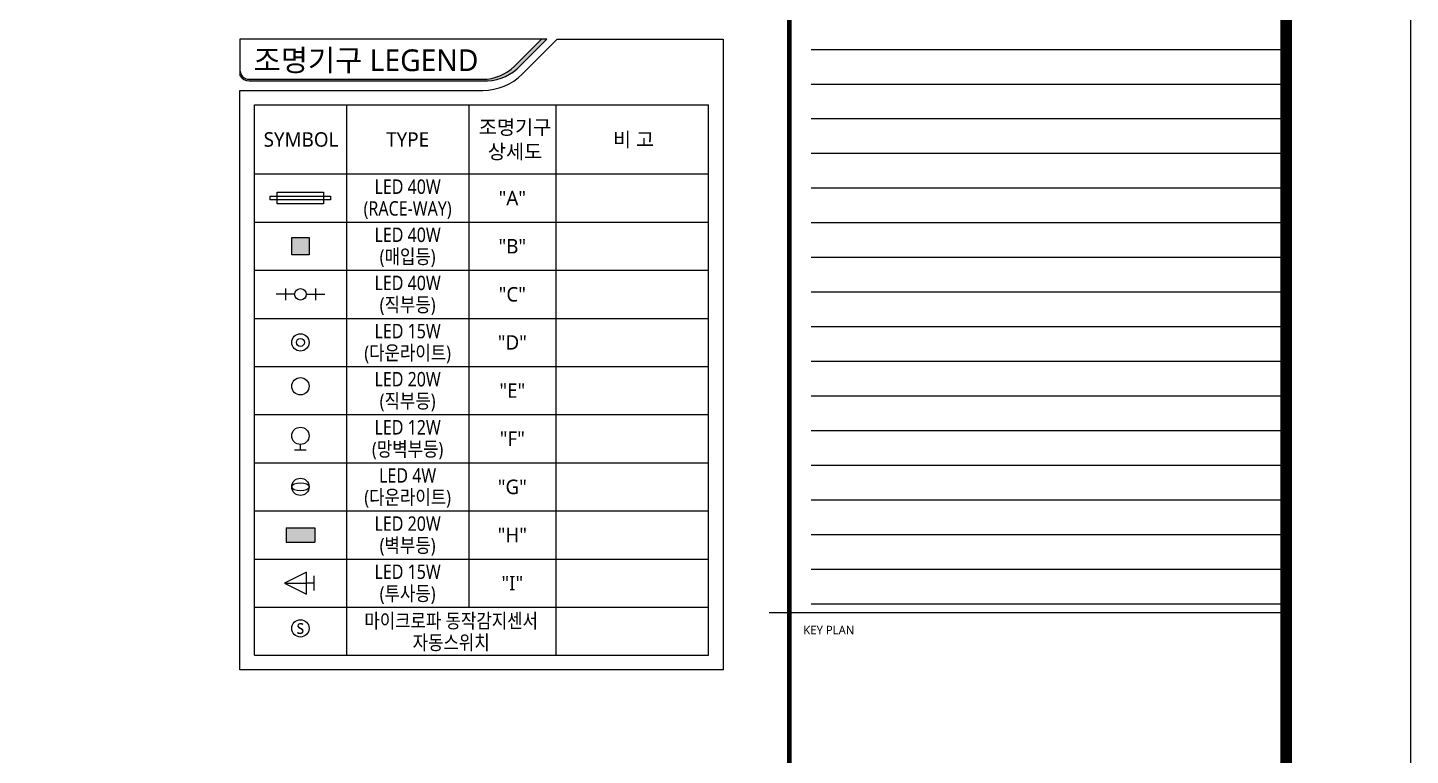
# Model space of a CAD drawing. Header units: millimetres. Extents: x -168200 to 504600, y -244718 to -125918.
# Drawn here: x -47878 to 0, y -190254 to -165055 of the extents above; entities that cross this region are included whole.
import ezdxf
from ezdxf.enums import TextEntityAlignment as Align

# ---------------------------------------------------------------- set-up
doc = ezdxf.new("R2010")
doc.units = ezdxf.units.MM
doc.set_wipeout_variables(frame=1)
doc.layers.get('Defpoints').update_dxf_attribs({"color": 167})
for name, color, linetype in [('arch', 8, 'Continuous'), ('IMAGE', 7, 'Continuous'), ('RACEWAY', 6, 'Continuous'), ('S', 4, 'Continuous'), ('sol254', 254, 'Continuous'), ('SYM', 3, 'Continuous'), ('symbol', 6, 'Continuous'), ('XR-FORM-EE$0$XR-SHEET-SHT', 5, 'Continuous'), ('실명', 9, 'Continuous')]:
    doc.layers.add(name, color=color, linetype=linetype)
doc.layers.add('XR-FORM-EE$0$XR-SHEET-TEMP', color=171, linetype='Continuous', plot=False)
doc.styles.add('GHS', font='malgun.ttf')
doc.styles.add('XR-FORM-EE$0$XR-SHEET$0$XREF-Form$0$맑은고딕', font='malgun.ttf')

# ---------------------------------------------------------------- blocks, each defined once
blk = doc.blocks.new('XR-FORM-EE', base_point=(461.0274117319104, 408.442780486535))
at = {"layer": 'Defpoints', "linetype": 'Continuous', "ltscale": 2}
for points in [[(147456.8961600438, 78911.14568511547), (163900.0000002012, 78911.14568511547)], [(147456.8961600438, 77711.14568511547), (163900.0000002012, 77711.14568511547)], [(147456.8961600438, 76511.14568511547), (163900.0000002012, 76511.14568511547)], [(147456.8961600438, 75311.14568511547), (163900.0000002012, 75311.14568511547)], [(147456.8961600438, 74111.14568511547), (163900.0000002012, 74111.14568511547)], [(147456.8961600438, 72911.14568511547), (163900.0000002012, 72911.14568511547)], [(147456.8961600438, 71711.14568511547), (163900.0000002012, 71711.14568511547)], [(147456.8961600438, 70511.14568511547), (163900.0000002012, 70511.14568511547)], [(147456.8961600438, 69311.14568511547), (163900.0000002012, 69311.14568511547)], [(147456.8961600438, 68111.14568511547), (163900.0000002012, 68111.14568511547)], [(147456.8961600438, 66911.14568511547), (163900.0000002012, 66911.14568511547)], [(147456.8961600438, 65711.14568511547), (163900.0000002012, 65711.14568511547)], [(147456.8961600438, 64511.14568511547), (163900.0000002012, 64511.14568511547)], [(147456.8961600438, 63311.14568511547), (163900.0000002012, 63311.14568511547)], [(147456.8961600438, 62111.14568511547), (163900.0000002012, 62111.14568511547)], [(147456.8961600438, 60911.14568511547), (163900.0000002012, 60911.14568511547)], [(147456.8961600438, 59711.14568511547), (163900.0000002012, 59711.14568511547)]]:
    blk.add_lwpolyline(points, dxfattribs=at)
at = {"layer": 'XR-FORM-EE$0$XR-SHEET-SHT', "color": 5}
blk.add_line((163900.0000002012, 59399.99999999999), (146700, 59399.99999999999), dxfattribs=at)
blk.add_lwpolyline([(0, 118800.0000000991), (168200, 118800.0000000991), (168200, 0), (0, 0)], close=True, dxfattribs=at)
at = {"layer": 'XR-FORM-EE$0$XR-SHEET-SHT', "color": 5, "const_width": 400.0000000001896}
blk.add_lwpolyline([(9300, 114600.0000000991), (163900.0000002012, 114600.0000000991), (163900.0000002012, 4200.000000098952), (9300, 4200.000000098952)], close=True, dxfattribs=at)
at = {"layer": 'XR-FORM-EE$0$XR-SHEET-SHT', "color": 5, "const_width": 160.0000000000759}
blk.add_lwpolyline([(146700, 114600.0000000991), (146700, 4200.000000098952)], dxfattribs=at)
at = {"layer": 'XR-FORM-EE$0$XR-SHEET-TEMP'}
blk.add_line((146700, 59399.99999999999), (146000.0000002012, 59399.99999999999), dxfattribs=at)
at = {"layer": 'XR-FORM-EE$0$XR-SHEET-SHT', "color": 7, "style": 'XR-FORM-EE$0$XR-SHEET$0$XREF-Form$0$맑은고딕'}
blk.add_text('KEY PLAN', height=300.0000000001423, dxfattribs=at).set_placement((147180.0000002012, 58799.99999999999), align=Align.MIDDLE_LEFT)
blk = doc.blocks.new('zw$1856')
at = {"layer": 'SYM'}
for radius in [360.4284054673196, 168.1999225514158]:
    blk.add_circle((0, 0), radius, dxfattribs=at)
blk = doc.blocks.new('zw$29C1')
blk.add_wipeout([(600.000000000002, 149.99999999998317), (600.0000000000015, -150.00000000001683), (-599.9999999999986, -150.000000000015), (-599.9999999999981, 149.999999999985)]).dxf.layer = 'SYM'
at = {"layer": 'SYM'}
blk.add_lwpolyline([(600, 149.9999999999854), (600, -150.0000000000146), (-600, -150.0000000000146), (-600, 149.9999999999854)], close=True, dxfattribs=at)
blk = doc.blocks.new('I8')
at = {"linetype": 'Continuous'}
blk.add_wipeout([(-629.9999999999999, 149.9999999999999), (630.000000000003, 149.9999999999999), (630.000000000003, -150), (-629.9999999999999, -150)], dxfattribs=at).dxf.layer = 'SYM'
at = {"layer": 'SYM', "linetype": 'Continuous'}
for p, q in [((-150, 0), (-630, 0)), ((-390, 149.9999999999999), (-390, -150)), ((150, 0), (630, 0)), ((390, 149.9999999999999), (390, -149.9999999999999))]:
    blk.add_line(p, q, dxfattribs=at)
blk.add_circle((0, 0), 150, dxfattribs=at)
blk = doc.blocks.new('aaa')
at = {"layer": 'SYM'}
blk.add_line((-150.0000000021537, -5.820766091346741e-11), (150.0000000021537, 5.820766091346741e-11), dxfattribs=at)
at = {"layer": 'SYM', "lineweight": -2}
for p, q in [((0, 0), (5.820766091346741e-11, -150.0000000000582)), ((-224.9999999999418, -150.0000000000582), (5.820766091346741e-11, -600.0000000000582)), ((225.0000000000582, -150.0000000000582), (-224.9999999999418, -150.0000000000582)), ((5.820766091346741e-11, -600.0000000000582), (225.0000000000582, -150.0000000000582)), ((5.823608262289781e-11, -600.0000000000582), (5.823608262289781e-11, -150.0000000000582))]:
    blk.add_line(p, q, dxfattribs=at)

msp = doc.modelspace()

# ---------------------------------------------------------------- hatches: boundary and pattern name
at = {"layer": 'IMAGE'}
msp.add_hatch(color=253, dxfattribs=at).paths.add_polyline_path([(-38926.20421568674, -182375.9465167838), (-38926.20421568674, -182869.928804232), (-37938.23964079013, -182869.928804232), (-37938.23964079013, -182375.9465167838)])
at = {"layer": 'sol254'}
msp.add_hatch(color=256, dxfattribs=at).paths.add_polyline_path([(-38132.12223406948, -172322.9377106336), (-38732.12223406948, -172322.9377106336), (-38732.12223406948, -172922.9377106336), (-38132.12223406948, -172922.9377106336)])
at = {"layer": 'SYM'}
h = msp.add_hatch(color=256, dxfattribs=at)
edge = h.paths.add_edge_path()
edge.add_arc((-40206.53256413966, -166523.5341273225), 320.3559932211065, 180.0000000001458, 270.0000000001457)
edge.add_line((-40206.53256413885, -166843.8901205436), (-32117.34557119556, -166843.8901205436))
edge.add_arc((-32128.09567731095, -165269.0284896677), 1574.898320904091, 270.3910985774133, 314.6089014221342)
edge.add_line((-31022.10181162963, -166390.2253012319), (-30087.03604865933, -165455.1595382638))
edge.add_line((-30087.03604865933, -165455.1595382638), (-29899.00166820906, -165455.1595382638))
edge.add_line((-29899.00166820906, -165455.1595382638), (-30928.08462139158, -166484.2424914545))
edge.add_arc((-32045.66487467911, -165185.7502611704), 1713.20392675435, 267.60810538962926, 310.71776702626164, ccw=False)
edge.add_line((-32117.16426130218, -166897.4615488468), (-40206.53256413885, -166897.4615488468))
edge.add_arc((-40206.5325641389, -166523.5341273239), 373.9274215229597, 211.0482708566573, 270.0000000000078, ccw=False)
edge.add_line((-40526.88855736077, -166716.3909503134), (-40526.88855736077, -166523.5341273205))

# ---------------------------------------------------------------- linework, layer by layer
for p, q in [((-30750.2405596927, -166663.8464206172), (-29541.55367733337, -165455.1595382638)), ((-29541.55367733337, -165455.1595382638), (-23798.55522296447, -165455.1595383699)), ((-29541.55367733337, -165455.1595382638), (-23798.55522296447, -165455.1595383699)), ((-23798.55522296447, -165455.1595383699), (-23798.55522407519, -187289.6043032428)), ((-40526.88855847294, -187289.6043031367), (-40526.88855736077, -167229.6044043234)), ((-40526.88855736077, -167229.6044043234), (-32116.10115699118, -167229.6044043234)), ((-38432.22192741113, -179689.6043438897), (-38432.22192741113, -179489.6043438867)), ((-38232.22192739017, -179689.6043438897), (-38632.22192743208, -179689.6043438897)), ((-23798.55522407519, -187289.6043032428), (-40526.88855847294, -187289.6043031367))]:
    msp.add_line(p, q, dxfattribs=at)
at = {"layer": 'SYM', "color": 6}
for p, q in [((-40026.88856097238, -186789.6043062839), (-40026.88855985538, -167729.604401816)), ((-40026.88855985538, -167729.604401816), (-24298.5552197482, -167729.6044019324)), ((-36837.55529502608, -167729.604401816), (-36837.55529614745, -186789.6043062839)), ((-32602.78255295617, -167729.6044018728), (-32602.78255426526, -185122.9376480194)), ((-29587.44716470709, -167729.6044019324), (-29587.44716610509, -186789.6043063605)), ((-24298.5552208655, -186789.6043064003), (-24298.5552197482, -167729.6044019324)), ((-40026.88855985538, -170122.9377231504), (-24298.5552197482, -170122.9377232669)), ((-40026.88855982656, -170122.9377231504), (-24298.55521971939, -170122.9377232669)), ((-40026.88855982656, -170122.9377231504), (-24298.55521971939, -170122.9377232669)), ((-40026.88855983285, -171789.6043814647), (-24298.55521972562, -171789.6043815802)), ((-40026.88855984245, -173456.2710397771), (-24298.55521973522, -173456.2710398926)), ((-40026.88855981975, -175122.9376980905), (-24298.55521971252, -175122.9376982059)), ((-40026.88855982936, -176789.6043564029), (-24298.5552197223, -176789.6043565183)), ((-40026.88855983896, -178456.2710147152), (-24298.5552197319, -178456.2710148307)), ((-40026.88855984886, -180122.9376730276), (-24298.55521974151, -180122.9376731431)), ((-40026.88855986108, -181789.60433134), (-24298.55521975356, -181789.6043314555)), ((-40026.88855984053, -183456.2709896524), (-24298.55521973307, -183456.2709897679)), ((-40026.88855985276, -185122.9376479648), (-24298.55521974529, -185122.9376480803)), ((-40026.88855985246, -185122.9376479649), (-24298.55521974529, -185122.9376480803)), ((-40026.88855985246, -185122.9376479649), (-24298.55521974529, -185122.9376480803)), ((-40026.88855985246, -185122.9376479649), (-24298.55521974529, -185122.9376480803)), ((-40026.88856097267, -186789.6043062839), (-24298.5552208655, -186789.6043064003)), ((-40026.88856117977, -186789.6043062839), (-24298.55522107254, -186789.6043064003)), ((-40026.88856118065, -186789.6043062839), (-24298.55522107359, -186789.6043064003)), ((-40026.88856097238, -186789.6043062839), (-24298.55522086521, -186789.6043063993))]:
    msp.add_line(p, q, dxfattribs=at)
at = {"layer": 'SYM', "color": 4}
for p, q in [((-38926.20421568674, -182375.9465167838), (-37938.23964079013, -182375.9465167838)), ((-38926.20421568674, -182375.9465167838), (-38926.20421568674, -182869.928804232)), ((-37938.23964079013, -182375.9465167838), (-37938.23964079013, -182869.928804232)), ((-38926.20421568674, -182869.928804232), (-37938.23964079013, -182869.928804232))]:
    msp.add_line(p, q, dxfattribs=at)
at = {"layer": 'SYM'}
for points in [[(-40526.88855736077, -166523.5341273233, 0.4142135623730951), (-40206.53256413885, -166843.8901205436), (-32117.34557119556, -166843.8901205436, 0.1953667433711826), (-31022.10181162963, -166390.2253012319), (-30087.03604865933, -165455.1595382638)], [(-30087.03604865933, -165455.1595382638), (-40526.88855642392, -165455.1595384035), (-40526.88855642392, -166523.534127463, 0.4142135623730951), (-40206.532563202, -166843.8901206833), (-32117.34557119556, -166843.8901205436, 0.1953667433711826), (-31022.10181162963, -166390.2253012319), (-30087.03604865933, -165455.1595382638)], [(-40526.88855736077, -166523.5341273205), (-40526.88855736077, -166716.3909503134, 0.2630528202908523), (-40206.53256413885, -166897.4615488468), (-32117.16426130218, -166897.4615488468, 0.1903517136120405), (-30928.08462139158, -166484.2424914545)]]:
    msp.add_lwpolyline(points, format="xyb", dxfattribs=at)
msp.add_lwpolyline([(-30928.08462139158, -166484.2424914545), (-29899.00166820906, -165455.1595382638), (-30087.03604865933, -165455.1595382638)], dxfattribs=at)
at = {"layer": 'SYM', "lineweight": -2}
msp.add_lwpolyline([(-38732.12223406948, -172322.9377106336), (-38132.12223406948, -172322.9377106336), (-38132.12223406948, -172922.9377106336), (-38732.12223406948, -172922.9377106336)], close=True, dxfattribs=at)
at = {"layer": 'SYM'}
for centre, radius in [((-38432.22192741054, -177472.9376855704), 300.0000000038805), ((-38432.22192741113, -179189.6043438829), 300.0000000038805), ((-38432.22192806369, -185856.2709771374), 299.9999981253146)]:
    msp.add_circle(centre, radius, dxfattribs=at)
msp.add_arc((-32128.09567731232, -165269.0284896695), 1960.612604682932, 270.3505229056843, 314.6494770662041, dxfattribs=at)
at = {"layer": 'symbol'}
msp.add_ellipse((-38432.1222340682, -180956.2710021956), major_axis=(299.9999999996022, 0.0005756605198708961), ratio=0.4666666579727453, dxfattribs=at)
msp.add_ellipse((-38432.1222340682, -180956.2710021956), major_axis=(-300.0000000001542, 1.375006264020799e-05), ratio=0.9999999813701663, start_param=3.141592699423336, end_param=9.424778006602923, dxfattribs=at)

# ---------------------------------------------------------------- block references
at = {"layer": 'arch'}
msp.add_blockref('XR-FORM-EE', (-167738.9725882681, -244309.2813524154), dxfattribs=at)
at = {"layer": 'S', "xscale": 0.8323428327178893, "yscale": 0.8323428327178893, "zscale": 0.8323428327178893}
msp.add_blockref('zw$1856', (-38432.12223404695, -175956.2710272581), dxfattribs=at)
at = {"layer": 'SYM', "xscale": 1.6848, "yscale": 1.6848, "zscale": 1.6848, "rotation": 270}
msp.add_blockref('aaa', (-37973.51071150033, -184289.6043188202), dxfattribs=at)

# ---------------------------------------------------------------- texts
at = {"layer": 'SYM', "style": 'GHS'}
for s, height, p in [('조명기구 LEGEND', 750.0000900085599, (-36161.84841273029, -166176.3105435958)), ('SYMBOL', 499.9999974918827, (-38412.22192502781, -168926.2710624949)), ('TYPE', 499.9999974918827, (-34720.16892397861, -168926.2710625237)), ('비 고', 499.9999974918827, (-26899.86579050365, -168926.2710625805)), ('"A"', 499.9999974918827, (-31095.11485868102, -170956.2710523754)), ('"B"', 499.9999974918827, (-31095.11485869062, -172622.9377106878)), ('"C"', 499.9999974918827, (-31095.11485866792, -174289.6043690011)), ('"D"', 499.9999974918827, (-31095.11485866018, -175956.2710273167)), ('"E"', 499.9999974918827, (-31095.11485877851, -177622.9376856253)), ('"F"', 499.9999974918827, (-31095.11485891676, -179289.6043439423)), ('"G"', 499.9999974918827, (-31095.11485883032, -180956.2710022501)), ('"H"', 499.9999974918827, (-31095.11485880977, -182622.9376605625)), ('"I"', 499.9999974918827, (-31095.11485882199, -184289.6043188749))]:
    msp.add_text(s, height=height, dxfattribs=at).set_placement(p, align=Align.MIDDLE)
for s, p in [('조명기구', (-31002.25719160892, -168504.6639446076)), ('상세도', (-31002.25719160892, -169347.8781805349))]:
    msp.add_text(s, height=499.9999974918827, dxfattribs=at).set_placement(p, align=Align.MIDDLE_CENTER)
at = {"layer": '실명', "color": 3, "style": 'GHS', "width": 0.85}
for s, p in [('LED 40W', (-34720.16892398169, -170562.1330864848)), ('(RACE-WAY)', (-34720.16892398169, -171315.2189741874)), ('LED 40W', (-34720.16892398775, -172228.7997447982)), ('(매입등)', (-34720.16892398775, -172981.8856325007)), ('LED 40W', (-34720.16892399752, -173895.4664031106)), ('(직부등)', (-34720.16892399752, -174648.5522908131)), ('LED 15W', (-34720.16892394322, -175562.1330614258)), ('(다운라이트)', (-34720.16892399578, -176315.2189491283)), ('LED 20W', (-34720.16892417052, -177228.7997197391)), ('(직부등)', (-34720.16892425218, -177981.8856074454)), ('LED 12W', (-34720.1689241803, -178895.4663780514)), ('(망벽부등)', (-34720.16892426179, -179648.5522657577)), ('LED 4W', (-34720.16892402704, -180562.1330363613)), ('(다운라이트)', (-34720.16892402704, -181315.2189240638)), ('LED 20W', (-34720.16892419467, -182228.7996946753)), ('(벽부등)', (-34720.16892427634, -182981.8855823816)), ('LED 15W', (-34720.1689242069, -183895.4663529877)), ('(투사등)', (-34720.16892428856, -184648.552240694)), ('마이크로파 동작감지센서', (-33212.50123091962, -185594.7676442433)), ('s', (-38432.22192806369, -185800.7439319374)), ('자동스위치', (-33212.50123091962, -186347.8535319496))]:
    msp.add_text(s, height=499.9999974918827, dxfattribs=at).set_placement(p, align=Align.MIDDLE_CENTER)

# ---------------------------------------------------------------- next in the draw order: block references
at = {"layer": 'RACEWAY', "xscale": 1.333333333333333, "yscale": 1.333333333333333, "zscale": 1.333333333333333}
msp.add_blockref('I8', (-38432.42877093985, -174289.6043689446), dxfattribs=at)
at = {"layer": 'SYM', "xscale": 1.333333333333333, "yscale": 1.333333333333333, "zscale": 1.333333333333333}
msp.add_blockref('zw$29C1', (-38432.42877092035, -170956.2710523198), dxfattribs=at)

# ---------------------------------------------------------------- next in the draw order: linework, layer by layer
at = {"layer": 'RACEWAY'}
msp.add_lwpolyline([(-39476.58061290192, -170889.6043856532), (-37388.27692893866, -170889.6043856532), (-37388.27692893866, -171022.9377189866), (-39476.58061290192, -171022.9377189866)], close=True, dxfattribs=at)

doc.saveas('drawing.dxf')
